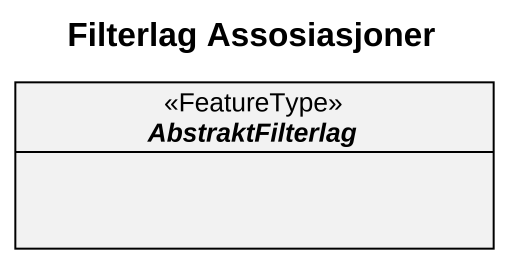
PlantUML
@startuml
title Filterlag Assosiasjoner
hide circle
hide empty members
abstract class AbstraktFilterlag <<FeatureType>>
@enduml
